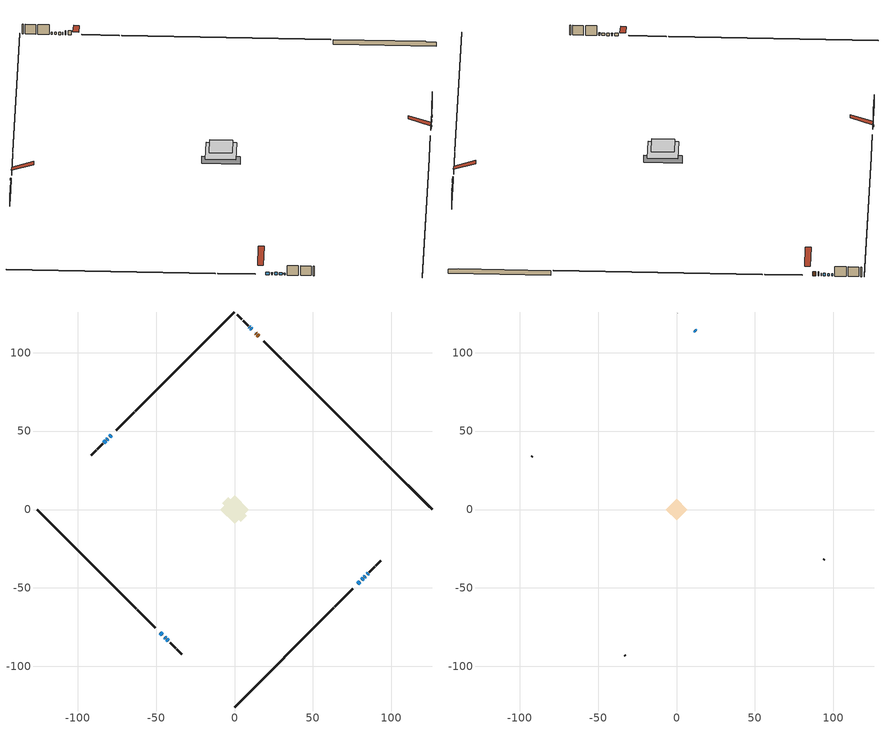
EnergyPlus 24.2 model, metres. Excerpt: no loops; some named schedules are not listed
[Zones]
conditioned space
 floor adiabatic (AdiabaticFloorConstruction): -9.2,0 0,9.2 9.2,0 0,-9.2 z3.05
 floor foundation (Slab1 construction): -7.78,3.86 -3.86,7.78 7.78,-3.86 3.86,-7.78 z-1.68
 wall outside (RimJoist1 construction): 0,-125.9 63.35,-62.55 / -125.9,0 -62.55,-63.35 / 0,125.9 -63.35,62.55 / 94.12,31.78 30.77,95.13 z0.61:0.91
 wall outside (RimJoist2 construction): 64.01,-61.9 75.49,-50.42 / -61.9,-64.01 -50.42,-75.49 / -64.01,61.9 -75.49,50.42 / 30.12,95.78 18.64,107.26 z0.61:0.91
 wall outside (AdiabaticWallConstruction 1): 15.55,110.35 14.58,111.32 / 13.92,111.98 13.68,112.22 z0.61:2.64
 wall outside (AdiabaticWallConstruction): -47.33,-78.57 -46.18,-79.72 / 80.38,-45.53 80.47,-45.43 / -78.57,47.33 -79.43,46.47 / 13.03,112.87 12.94,112.96 / -44.61,-81.29 -43.9,-82.01 / 82.65,-43.26 83.29,-42.61 / -80.09,45.81 -80.26,45.64 / 83.95,-41.95 84.1,-41.81 / 11.06,114.85 10.48,115.42 / -43.24,-82.66 -42.38,-83.53 / -80.91,44.99 -81.49,44.41 / -82.15,43.76 -83.3,42.61 / 9.82,116.08 9.5,116.4 z0.61:1.83; 78.57,-47.33 79.72,-46.18 z0.61:1.42; 81.13,-44.77 81.99,-43.91 z0.61:2.24; -45.52,-80.38 -45.27,-80.63 / -41.72,-84.18 -41.47,-84.44 z0.61:1.47; 84.75,-41.15 85.33,-40.57 z0.61:1.22
 wall outside (Wall1 construction): 85.98,-39.92 89.4,-36.5 / -40.81,-85.09 -37.4,-88.5 / -83.95,41.95 -87.37,38.54 / 8.84,117.06 5.43,120.47 z0.61:5.49
 wall outside (Wall2 construction): 90.05,-35.85 93.21,-32.69 / -36.74,-89.16 -33.58,-92.32 / -88.02,37.88 -91.18,34.72 / 4.77,121.13 1.61,124.29 z0.61:5.49
 wall foundation (FoundationWall1 construction): 94.78,31.12,-1.68 94.78,31.12,0.61 122.79,3.11,0.61 122.79,3.11,0.33 125.9,0,0.33 125.9,0,-1.68
 window (WindowConstruction 14): -47.33,-78.57 -46.18,-79.72 z0.61:1.83
 window (WindowConstruction 6): 78.57,-47.33 79.72,-46.18 z0.61:1.42
 window (WindowConstruction 7): 80.38,-45.53 80.47,-45.43 z0.61:1.83
 window (WindowConstruction 8): 81.13,-44.77 81.99,-43.91 z0.61:2.23
 window (WindowConstruction 9): -78.57,47.33 -79.43,46.47 z0.61:1.83
 window (WindowConstruction 10): 13.03,112.88 12.94,112.96 z0.61:1.83
 window (WindowConstruction 11): -45.52,-80.38 -45.27,-80.63 z0.61:1.47
 window (WindowConstruction 12): -44.61,-81.29 -43.9,-82.01 z0.61:1.83
 window (WindowConstruction 13): 82.65,-43.26 83.29,-42.61 z0.61:1.83
 window (WindowConstruction 16): -80.09,45.81 -80.26,45.64 z0.61:1.83
 window (WindowConstruction 17): 83.95,-41.95 84.09,-41.81 z0.61:1.83
 window (WindowConstruction 15): 11.06,114.85 10.48,115.42 z0.61:1.83
 window (WindowConstruction): -43.24,-82.66 -42.38,-83.53 z0.61:1.83
 window (WindowConstruction 1): 84.75,-41.15 85.33,-40.58 z0.61:1.22
 window (WindowConstruction 2): -80.91,44.99 -81.49,44.41 z0.61:1.83
 window (WindowConstruction 3): -82.15,43.76 -83.29,42.61 z0.61:1.83
 window (WindowConstruction 4): 9.82,116.08 9.5,116.4 z0.61:1.83
 window (WindowConstruction 5): -41.72,-84.18 -41.47,-84.43 z0.61:1.47
 door (Door): 15.55,110.35 14.58,111.32 z0.61:2.64
 door (Door 1): 13.92,111.98 13.68,112.22 z0.61:2.64
 ceiling adiabatic (AdiabaticFloorConstruction): 0,-9.2 9.2,0 0,9.2 -9.2,0 z3.05
attic - vented
 floor to conditioned space (Floor1 construction Reversed): -6.91,0 0,6.91 6.91,0 0,-6.91 z5.49
 wall outside (AdiabaticWallConstruction): 12.29,113.62 11.71,114.19 z0.61:1.83
 wall outside (Wall3 construction): 93.87,-32.03 94.17,-31.73 / -32.92,-92.98 -32.63,-93.28 / -91.84,34.06 -92.14,33.77 / 0.96,124.95 0.66,125.25 z0.61:5.49
 window (WindowConstruction 18): 12.29,113.62 11.71,114.19 z0.61:1.83
 roof outside (Roof1 construction): 77.91,-47.99,5.49 71.19,-41.26,8.66 69.42,-43.03,8.66 76.14,-49.76,5.49; -47.99,-77.91,5.49 -41.26,-71.19,8.66 -43.03,-69.42,8.66 -49.76,-76.14,5.49; -77.91,47.99,5.49 -71.19,41.26,8.66 -69.42,43.03,8.66 -76.14,49.76,5.49; 16.21,109.69,5.49 9.48,102.97,8.66 11.26,101.2,8.66 17.98,107.92,5.49
shading: 80.05,-45.86 78.25,-47.66 78.46,-47.87 80.26,-46.07 z1.88; 82.32,-43.59 80.8,-45.1 81.01,-45.31 82.53,-43.8 z2.69; -79.54,46.36 -78.47,47.44 -78.79,47.76 -79.86,46.69 z1.98; -45.17,-80.74 -45.63,-80.27 -45.95,-80.6 -45.49,-81.06 z1.62; 85.76,-40.14 84.32,-41.58 84.53,-41.79 85.97,-40.36 z1.83; -41.36,-84.54 -41.83,-84.08 -42.15,-84.4 -41.69,-84.87 z1.62
[Building]
Building 1: Terrain=Suburbs
[Site:Location]
Windsor AP_ON: Latitude {deg}=42.28; Longitude {deg}=-82.96; Time Zone {hr}=-5; Elevation {m}=190; Keep Site Location Information=Yes
[Site:GroundTemperature:Shallow]
6.34957, 4.46684, 4.31606, 5.20952, 8.79623, 12.3662, 15.4612, 17.4219, 17.5884, 15.9938, 12.9777, 9.51722
[Site:WaterMainsTemperature]
Calculation Method=Schedule; Temperature Schedule=mains temperature schedule
[Material] Roughness=Rough; Thermal Absorptance=0.9
Name | Thickness {m} | Conductivity {W/m-K} | Density {kg/m3} | Specific Heat {J/kg-K} | Solar Absorptance | Visible Absorptance
asphalt or fiberglass shingles | 0.00635 | 0.162714 | 1121.4 | 1465.45 | 0.4 | 0.4
ceiling loosefill ins | 0.254 | 0.0480833 | 16.02 | 1046.75 | 0.7 | 0.7
ceiling stud and cavity | 0.1397 | 0.793346 | 65.682 | 1177.47 | 0.7 | 0.7
concrete 4.0 in. | 0.1016 | 1.803125 | 2242.8 | 837.4 | 0.7 | 0.7
concrete 8.0 in. | 0.2032 | 1.803125 | 2242.8 | 837.4 | 0.7 | 0.7
door material | 0.04445 | 0.053851 | 512.64 | 1214.23 | 0.7 | 0.7
door material 1 | 0.04445 | 0.20624 | 512.64 | 1214.23 | 0.7 | 0.7
exterior vertical ins | 0.00216305 | 0.029427 | 32.04 | 1214.23 | 0.7 | 0.7
floor covering | 0.0127 | 0.0433444 | 54.468 | 1339.84 | 0.6 | 0.6
floor rigid ins; wall rigid ins | 0.512978 | 0.029427 | 32.04 | 1214.23 | 0.7 | 0.7
floor stud and cavity | 0.1397 | 1.75129 | 37.0049 | 1207.88 | 0.7 | 0.7
furniture material conditioned space 1 | 0.1524 | 0.115458 | 640.8 | 1214.23 | 0.6 | 0.6
gypsum board | 0.00254 | 0.160291 | 801 | 837.4 | 0.6 | 0.6
gypsum board 1 | 0.0127 | 0.160291 | 801 | 837.4 | 0.6 | 0.6
osb sheathing 0.75 in. | 0.01905 | 0.115458 | 512.64 | 1214.23 | 0.7 | 0.7
rim joist stud and cavity | 0.0508 | 0.205404 | 50.32683 | 1063.81 | 0.6 | 0.6
rim joist stud and cavity 1 | 0.0508 | 0.194335 | 50.32683 | 1063.81 | 0.6 | 0.6
wall stud and cavity | 0.0889 | 0.215559 | 50.32683 | 1063.81 | 0.7 | 0.7
wall stud and cavity 1 | 0.0889 | 0.214643 | 50.32683 | 1063.81 | 0.7 | 0.7
wall stud and cavity 2 | 0.0889 | 6.1454 | 50.32683 | 1063.81 | 0.6 | 0.6
wall stud and cavity 3 | 0.0889 | 0.380278 | 52.3479 | 1209.89 | 0.7 | 0.7
wall stud and cavity 4 | 0.0889 | 0.391764 | 83.0341 | 1211.67 | 0.7 | 0.7
wood siding | 0.00254 | 0.102417 | 544.68 | 1172.36 | 0.91 | 0.91
wood siding 1; wood siding 2; wood siding 3 | 0.0254 | 0.102417 | 544.68 | 1172.36 | 0.7 | 0.7
[WindowMaterial:SimpleGlazingSystem]
Name | U-Factor {W/m2-K} | Solar Heat Gain Coefficient
WindowMaterial | 3.09565 | 0.56
WindowMaterial 1 | 3.12801 | 0.45
WindowMaterial 10 | 3.09848 | 0.55
WindowMaterial 11 | 3.120061 | 0.45
WindowMaterial 12 | 3.074637 | 0.64
WindowMaterial 13 | 3.1229 | 0.32
WindowMaterial 14 | 3.085993 | 0.63
WindowMaterial 2 | 3.10246 | 0.52
WindowMaterial 3 | 3.07975 | 0.59
WindowMaterial 4 | 3.12176 | 0.46
WindowMaterial 5 | 3.12517 | 0.37
WindowMaterial 6 | 3.0911 | 0.56
WindowMaterial 7 | 3.10757 | 0.34
WindowMaterial 8 | 3.11041 | 0.5
WindowMaterial 9 | 3.10246 | 0.32
[Construction]
AdiabaticFloorConstruction: floor stud and cavity, floor rigid ins, osb sheathing 0.75 in., floor covering
AdiabaticWallConstruction: wood siding 2, wall rigid ins, wall stud and cavity 3, gypsum board 1
AdiabaticWallConstruction 1: wood siding 3, wall rigid ins, wall stud and cavity 3, gypsum board 1
Door: door material
Door 1: door material 1
Floor1 construction Reversed: gypsum board 1, ceiling stud and cavity, ceiling loosefill ins
FoundationWall1 construction: concrete 8.0 in.
furniture construction conditioned space 1: furniture material conditioned space 1
PartitionWallConstruction: gypsum board 1, wall stud and cavity 4, gypsum board 1
RimJoist1 construction: wood siding 1, rim joist stud and cavity
RimJoist2 construction: wood siding 1, rim joist stud and cavity 1
Roof1 construction: asphalt or fiberglass shingles
Slab1 construction: concrete 4.0 in.
Wall1 construction: wood siding, wall stud and cavity, gypsum board
Wall2 construction: wood siding, wall stud and cavity 1, gypsum board
Wall3 construction: wood siding, wall stud and cavity 2
WindowConstruction: WindowMaterial
WindowConstruction 1: WindowMaterial 1
WindowConstruction 10: WindowMaterial 9
WindowConstruction 11; WindowConstruction 16; WindowConstruction 5: WindowMaterial 5
WindowConstruction 12: WindowMaterial 10
WindowConstruction 13: WindowMaterial 11
WindowConstruction 14; WindowConstruction 15: WindowMaterial 12
WindowConstruction 17: WindowMaterial 13
WindowConstruction 18: WindowMaterial 14
WindowConstruction 2: WindowMaterial 2
WindowConstruction 3; WindowConstruction 8: WindowMaterial 3
WindowConstruction 4: WindowMaterial 4
WindowConstruction 6: WindowMaterial 6
WindowConstruction 7: WindowMaterial 7
WindowConstruction 9: WindowMaterial 8
[Zone] Multiplier=1; Part of Total Floor Area=Yes
Name | Volume {m3}
attic - vented | 49.087
conditioned space | 663.2
[Space]
Name | Zone | Volume {m3}
attic - vented 1 | attic - vented | 49.087
conditioned space 1 | conditioned space | 663.2
[ZoneInfiltration:EffectiveLeakageArea]
infil attic - vented 1: Zone or Space=attic - vented 1; Schedule=Always On Discrete; Effective Air Leakage Area {cm2}=4238.67; Stack Coefficient=0.000559689; Wind Coefficient=1.59843e-05
[ZoneMixing]
whole house fan mix: Zone or Space=attic - vented; Schedule=Always On Continuous; Design Flow Rate Calculation Method=Flow/Zone; Design Flow Rate {m3/s}=0; Source Zone or Space=conditioned space
[SurfaceProperty:ExposedFoundationPerimeter]
Slab1: Exposed Perimeter Calculation Method=TotalExposedPerimeter; Total Exposed Perimeter {m}=44.013
[InternalMass] Zone or ZoneList=conditioned space; Space or SpaceList=conditioned space 1
Name | Construction | Surface Area {m2}
furniture mass conditioned space 1 | furniture construction conditioned space 1 | 104.284
partition wall mass | PartitionWallConstruction | 260.71
[Lights]
interior lighting: Zone or ZoneList or Space or SpaceList=conditioned space 1; Schedule=interior lighting schedule; Design Level Calculation Method=LightingLevel; Lighting Level {W}=343.2; Return Air Fraction=0; Fraction Radiant=0.6; Fraction Visible=0.2; Fraction Replaceable=1
[People]
occupants: Zone or ZoneList or Space or SpaceList=conditioned space 1; Number of People Schedule=occupants schedule; Number of People Calculation Method=People; Number of People=3; Fraction Radiant=0.314171; Sensible Heat Fraction=0.56303; Activity Level Schedule=occupants activity schedule; Carbon Dioxide Generation Rate {m3/s-W}=0; Enable ASHRAE 55 Comfort Warnings=No; Mean Radiant Temperature Calculation Type=EnclosureAveraged
[ElectricEquipment] Zone or ZoneList or Space or SpaceList=conditioned space 1; Design Level Calculation Method=EquipmentLevel
Name | Schedule | Design Level {W} | Fraction Latent | Fraction Radiant | Fraction Lost
clothes dryer | clothes dryer schedule | 140.772 | 0.015 | 0.081 | 0.85
clothes washer | clothes washer schedule | 32.1985 | 0.03 | 0.162 | 0.7
cooking range | cooking range schedule | 215.147 | 0.08 | 0.432 | 0.2
dishwasher | dishwasher schedule | 66.8632 | 0.3 | 0.18 | 0.4
fridge | fridge schedule | 72.9452 | 0 | 0.6 | 0
mech vent bath fan 0 | mech vent bath fan 0 schedule | 25.1 | 0 | 0 | 1
mech vent bath fan 1 | mech vent bath fan 1 schedule | 25.1 | 0 | 0 | 1
mech vent house fan | mech vent house fan schedule | 0 | 0 | 0 | 1
mech vent house fan cfis | mech vent house fan cfis schedule | 0 | 0 | 0 | 0
mech vent range fan 0 | mech vent range fan 0 schedule | 57 | 0 | 0 | 1
misc plug loads | misc plug loads schedule | 494.7 | 0.045 | 0.513 | 0.1
whole house fan | Always On Discrete | 0 | 0 | 0 | 1
[OtherEquipment] Zone or ZoneList or Space or SpaceList=conditioned space 1; Design Level Calculation Method=EquipmentLevel
Name | Fuel Type | Schedule | Design Level {W} | Fraction Latent | Fraction Radiant | Fraction Lost
clothes dryer 1 | Electricity | clothes dryer schedule | 0 | 0.015 | 0.081 | 0.85
cooking range 1 | Electricity | cooking range schedule | 0 | 0.08 | 0.432 | 0.2
general water use latent | None | general water use schedule | 62.594 | 1 | 0 | 0
general water use sensible | None | general water use schedule | -61.6891 | 0 | 0.6 | 0
mech vent house fan latent load | None | Always On Discrete | 0 | 1 | 0 | 0
mech vent house fan sensible load | None | Always On Discrete | 0 | 0 | 0 | 0
water heater energy adjustment1 | NaturalGas | Always On Discrete | 0.01 | 0 | 0 | 1
[ZoneInfiltration:DesignFlowRate] Zone or ZoneList or Space or SpaceList=conditioned space 1; Schedule=Always On Discrete; Design Flow Rate Calculation Method=Flow/Zone; Design Flow Rate {m3/s}=0
infil flow; natural vent flow; whole house fan flow
[Foundation:Kiva]
Foundation Kiva 1: Initial Indoor Air Temperature {C}=18; Wall Height Above Grade {m}=0.609996; Wall Depth Below Slab {m}=0.2032; Custom Block Material Name 1=exterior vertical ins; Custom Block Depth 1 {m}=2.28999; Custom Block X Position 1 {m}=0.2032; Custom Block Z Position 1 {m}=0
[Foundation:Kiva:Settings]
Soil Conductivity {W/m-K}=0.849921; Soil Density {kg/m3}=1842.3; Soil Specific Heat {J/kg-K}=418.7; Ground Solar Absorptivity=0.9; Ground Thermal Absorptivity=0.9; Ground Surface Roughness {m}=0.03; Far-Field Width {m}=40; Deep-Ground Boundary Condition=ZeroFlux; Deep-Ground Depth {m}=40; Minimum Cell Dimension {m}=0.2; Maximum Cell Growth Coefficient=3; Simulation Timestep=Timestep
[Exterior:Lights]
exterior lighting: Schedule=exterior lighting schedule; Design Level {W}=75.6
[Schedule:Constant]
Name | Hourly Value
Always On Continuous; mech vent house fan schedule; mech vent house fan cfis schedule; Always On Discrete | 1
occupants activity schedule | 117.228
fridge schedule | 0
[Schedule:Week:Daily]
interior lighting schedule Week Rule - Jan1-Jan27: interior lighting schedule day, interior lighting schedule day, interior lighting schedule day, interior lighting schedule day, interior lighting schedule day, interior lighting schedule day, interior lighting schedule day, interior lighting schedule default day, interior lighting schedule default day, interior lighting schedule default day, interior lighting schedule default day, interior lighting schedule default day
interior lighting schedule Week Rule - Jan28-Feb3: interior lighting schedule day, interior lighting schedule day, interior lighting schedule day, interior lighting schedule day, interior lighting schedule day 1, interior lighting schedule day 1, interior lighting schedule day 1, interior lighting schedule default day, interior lighting schedule default day, interior lighting schedule default day, interior lighting schedule default day, interior lighting schedule default day
interior lighting schedule Week Rule - Feb4-Feb24: interior lighting schedule day 1, interior lighting schedule day 1, interior lighting schedule day 1, interior lighting schedule day 1, interior lighting schedule day 1, interior lighting schedule day 1, interior lighting schedule day 1, interior lighting schedule default day, interior lighting schedule default day, interior lighting schedule default day, interior lighting schedule default day, interior lighting schedule default day
interior lighting schedule Week Rule - Feb25-Mar3: interior lighting schedule day 1, interior lighting schedule day 1, interior lighting schedule day 1, interior lighting schedule day 1, interior lighting schedule day 2, interior lighting schedule day 2, interior lighting schedule day 2, interior lighting schedule default day, interior lighting schedule default day, interior lighting schedule default day, interior lighting schedule default day, interior lighting schedule default day
interior lighting schedule Week Rule - Mar4-Mar31: interior lighting schedule day 2, interior lighting schedule day 2, interior lighting schedule day 2, interior lighting schedule day 2, interior lighting schedule day 2, interior lighting schedule day 2, interior lighting schedule day 2, interior lighting schedule default day, interior lighting schedule default day, interior lighting schedule default day, interior lighting schedule default day, interior lighting schedule default day
interior lighting schedule Week Rule - Apr1-Apr28: interior lighting schedule day 3, interior lighting schedule day 3, interior lighting schedule day 3, interior lighting schedule day 3, interior lighting schedule day 3, interior lighting schedule day 3, interior lighting schedule day 3, interior lighting schedule default day, interior lighting schedule default day, interior lighting schedule default day, interior lighting schedule default day, interior lighting schedule default day
interior lighting schedule Week Rule - Apr29-May5: interior lighting schedule day 3, interior lighting schedule day 3, interior lighting schedule day 4, interior lighting schedule day 4, interior lighting schedule day 4, interior lighting schedule day 4, interior lighting schedule day 4, interior lighting schedule default day, interior lighting schedule default day, interior lighting schedule default day, interior lighting schedule default day, interior lighting schedule default day
interior lighting schedule Week Rule - May6-May26: interior lighting schedule day 4, interior lighting schedule day 4, interior lighting schedule day 4, interior lighting schedule day 4, interior lighting schedule day 4, interior lighting schedule day 4, interior lighting schedule day 4, interior lighting schedule default day, interior lighting schedule default day, interior lighting schedule default day, interior lighting schedule default day, interior lighting schedule default day
interior lighting schedule Week Rule - May27-Jun2: interior lighting schedule day 4, interior lighting schedule day 4, interior lighting schedule day 4, interior lighting schedule day 4, interior lighting schedule day 4, interior lighting schedule day 5, interior lighting schedule day 5, interior lighting schedule default day, interior lighting schedule default day, interior lighting schedule default day, interior lighting schedule default day, interior lighting schedule default day
interior lighting schedule Week Rule - Jun3-Jun30: interior lighting schedule day 5, interior lighting schedule day 5, interior lighting schedule day 5, interior lighting schedule day 5, interior lighting schedule day 5, interior lighting schedule day 5, interior lighting schedule day 5, interior lighting schedule default day, interior lighting schedule default day, interior lighting schedule default day, interior lighting schedule default day, interior lighting schedule default day
interior lighting schedule Week Rule - Jul1-Jul28: interior lighting schedule day 6, interior lighting schedule day 6, interior lighting schedule day 6, interior lighting schedule day 6, interior lighting schedule day 6, interior lighting schedule day 6, interior lighting schedule day 6, interior lighting schedule default day, interior lighting schedule default day, interior lighting schedule default day, interior lighting schedule default day, interior lighting schedule default day
interior lighting schedule Week Rule - Jul29-Aug4: interior lighting schedule day 6, interior lighting schedule day 6, interior lighting schedule day 6, interior lighting schedule day 7, interior lighting schedule day 7, interior lighting schedule day 7, interior lighting schedule day 7, interior lighting schedule default day, interior lighting schedule default day, interior lighting schedule default day, interior lighting schedule default day, interior lighting schedule default day
interior lighting schedule Week Rule - Aug5-Aug25: interior lighting schedule day 7, interior lighting schedule day 7, interior lighting schedule day 7, interior lighting schedule day 7, interior lighting schedule day 7, interior lighting schedule day 7, interior lighting schedule day 7, interior lighting schedule default day, interior lighting schedule default day, interior lighting schedule default day, interior lighting schedule default day, interior lighting schedule default day
interior lighting schedule Week Rule - Aug26-Sep1: interior lighting schedule day 7, interior lighting schedule day 7, interior lighting schedule day 7, interior lighting schedule day 7, interior lighting schedule day 7, interior lighting schedule day 7, interior lighting schedule day 8, interior lighting schedule default day, interior lighting schedule default day, interior lighting schedule default day, interior lighting schedule default day, interior lighting schedule default day
interior lighting schedule Week Rule - Sep2-Sep29: interior lighting schedule day 8, interior lighting schedule day 8, interior lighting schedule day 8, interior lighting schedule day 8, interior lighting schedule day 8, interior lighting schedule day 8, interior lighting schedule day 8, interior lighting schedule default day, interior lighting schedule default day, interior lighting schedule default day, interior lighting schedule default day, interior lighting schedule default day
interior lighting schedule Week Rule - Sep30-Oct6: interior lighting schedule day 8, interior lighting schedule day 9, interior lighting schedule day 9, interior lighting schedule day 9, interior lighting schedule day 9, interior lighting schedule day 9, interior lighting schedule day 9, interior lighting schedule default day, interior lighting schedule default day, interior lighting schedule default day, interior lighting schedule default day, interior lighting schedule default day
interior lighting schedule Week Rule - Oct7-Oct27: interior lighting schedule day 9, interior lighting schedule day 9, interior lighting schedule day 9, interior lighting schedule day 9, interior lighting schedule day 9, interior lighting schedule day 9, interior lighting schedule day 9, interior lighting schedule default day, interior lighting schedule default day, interior lighting schedule default day, interior lighting schedule default day, interior lighting schedule default day
interior lighting schedule Week Rule - Oct28-Nov3: interior lighting schedule day 9, interior lighting schedule day 9, interior lighting schedule day 9, interior lighting schedule day 9, interior lighting schedule day 10, interior lighting schedule day 10, interior lighting schedule day 10, interior lighting schedule default day, interior lighting schedule default day, interior lighting schedule default day, interior lighting schedule default day, interior lighting schedule default day
interior lighting schedule Week Rule - Nov4-Nov24: interior lighting schedule day 10, interior lighting schedule day 10, interior lighting schedule day 10, interior lighting schedule day 10, interior lighting schedule day 10, interior lighting schedule day 10, interior lighting schedule day 10, interior lighting schedule default day, interior lighting schedule default day, interior lighting schedule default day, interior lighting schedule default day, interior lighting schedule default day
interior lighting schedule Week Rule - Nov25-Dec1: interior lighting schedule day 10, interior lighting schedule day 10, interior lighting schedule day 10, interior lighting schedule day 10, interior lighting schedule day 10, interior lighting schedule day 10, interior lighting schedule day 11, interior lighting schedule default day, interior lighting schedule default day, interior lighting schedule default day, interior lighting schedule default day, interior lighting schedule default day
interior lighting schedule Week Rule - Dec2-Dec31: interior lighting schedule day 11, interior lighting schedule day 11, interior lighting schedule day 11, interior lighting schedule day 11, interior lighting schedule day 11, interior lighting schedule day 11, interior lighting schedule day 11, interior lighting schedule default day, interior lighting schedule default day, interior lighting schedule default day, interior lighting schedule default day, interior lighting schedule default day
occupants schedule Week Rule - Jan1-Dec31: occupants schedule day, occupants schedule day, occupants schedule day, occupants schedule day, occupants schedule day, occupants schedule day, occupants schedule day, occupants schedule default day, occupants schedule default day, occupants schedule default day, occupants schedule default day, occupants schedule default day
clothes dryer schedule Week Rule - Jan1-Dec31: clothes dryer schedule day, clothes dryer schedule day, clothes dryer schedule day, clothes dryer schedule day, clothes dryer schedule day, clothes dryer schedule day, clothes dryer schedule day, clothes dryer schedule default day, clothes dryer schedule default day, clothes dryer schedule default day, clothes dryer schedule default day, clothes dryer schedule default day
clothes washer schedule Week Rule - Jan1-Dec31: clothes washer schedule day, clothes washer schedule day, clothes washer schedule day, clothes washer schedule day, clothes washer schedule day, clothes washer schedule day, clothes washer schedule day, clothes washer schedule default day, clothes washer schedule default day, clothes washer schedule default day, clothes washer schedule default day, clothes washer schedule default day
cooking range schedule Week Rule - Jan1-Dec31: cooking range schedule day, cooking range schedule day, cooking range schedule day, cooking range schedule day, cooking range schedule day, cooking range schedule day, cooking range schedule day, cooking range schedule default day, cooking range schedule default day, cooking range schedule default day, cooking range schedule default day, cooking range schedule default day
dishwasher schedule Week Rule - Jan1-Dec31: dishwasher schedule day, dishwasher schedule day, dishwasher schedule day, dishwasher schedule day, dishwasher schedule day, dishwasher schedule day, dishwasher schedule day, dishwasher schedule default day, dishwasher schedule default day, dishwasher schedule default day, dishwasher schedule default day, dishwasher schedule default day
mech vent bath fan 0 schedule Week Rule - Jan1-Dec31: mech vent bath fan 0 schedule day, mech vent bath fan 0 schedule day, mech vent bath fan 0 schedule day, mech vent bath fan 0 schedule day, mech vent bath fan 0 schedule day, mech vent bath fan 0 schedule day, mech vent bath fan 0 schedule day, mech vent bath fan 0 schedule default day, mech vent bath fan 0 schedule default day, mech vent bath fan 0 schedule default day, mech vent bath fan 0 schedule default day, mech vent bath fan 0 schedule default day
mech vent bath fan 1 schedule Week Rule - Jan1-Dec31: mech vent bath fan 1 schedule day, mech vent bath fan 1 schedule day, mech vent bath fan 1 schedule day, mech vent bath fan 1 schedule day, mech vent bath fan 1 schedule day, mech vent bath fan 1 schedule day, mech vent bath fan 1 schedule day, mech vent bath fan 1 schedule default day, mech vent bath fan 1 schedule default day, mech vent bath fan 1 schedule default day, mech vent bath fan 1 schedule default day, mech vent bath fan 1 schedule default day
mech vent range fan 0 schedule Week Rule - Jan1-Dec31: mech vent range fan 0 schedule day, mech vent range fan 0 schedule day, mech vent range fan 0 schedule day, mech vent range fan 0 schedule day, mech vent range fan 0 schedule day, mech vent range fan 0 schedule day, mech vent range fan 0 schedule day, mech vent range fan 0 schedule default day, mech vent range fan 0 schedule default day, mech vent range fan 0 schedule default day, mech vent range fan 0 schedule default day, mech vent range fan 0 schedule default day
misc plug loads schedule Week Rule - Jan1-Dec31: misc plug loads schedule day, misc plug loads schedule day, misc plug loads schedule day, misc plug loads schedule day, misc plug loads schedule day, misc plug loads schedule day, misc plug loads schedule day, misc plug loads schedule default day, misc plug loads schedule default day, misc plug loads schedule default day, misc plug loads schedule default day, misc plug loads schedule default day
general water use schedule Week Rule - Jan1-Dec31: general water use schedule day, general water use schedule day, general water use schedule day, general water use schedule day, general water use schedule day, general water use schedule day, general water use schedule day, general water use schedule default day, general water use schedule default day, general water use schedule default day, general water use schedule default day, general water use schedule default day
exterior lighting schedule Week Rule - Jan1-Jan27: exterior lighting schedule day, exterior lighting schedule day, exterior lighting schedule day, exterior lighting schedule day, exterior lighting schedule day, exterior lighting schedule day, exterior lighting schedule day, exterior lighting schedule default day, exterior lighting schedule default day, exterior lighting schedule default day, exterior lighting schedule default day, exterior lighting schedule default day
exterior lighting schedule Week Rule - Jan28-Feb3: exterior lighting schedule day, exterior lighting schedule day, exterior lighting schedule day, exterior lighting schedule day, exterior lighting schedule day 1, exterior lighting schedule day 1, exterior lighting schedule day 1, exterior lighting schedule default day, exterior lighting schedule default day, exterior lighting schedule default day, exterior lighting schedule default day, exterior lighting schedule default day
exterior lighting schedule Week Rule - Feb4-Feb24: exterior lighting schedule day 1, exterior lighting schedule day 1, exterior lighting schedule day 1, exterior lighting schedule day 1, exterior lighting schedule day 1, exterior lighting schedule day 1, exterior lighting schedule day 1, exterior lighting schedule default day, exterior lighting schedule default day, exterior lighting schedule default day, exterior lighting schedule default day, exterior lighting schedule default day
exterior lighting schedule Week Rule - Feb25-Mar3: exterior lighting schedule day 1, exterior lighting schedule day 1, exterior lighting schedule day 1, exterior lighting schedule day 1, exterior lighting schedule day 2, exterior lighting schedule day 2, exterior lighting schedule day 2, exterior lighting schedule default day, exterior lighting schedule default day, exterior lighting schedule default day, exterior lighting schedule default day, exterior lighting schedule default day
exterior lighting schedule Week Rule - Mar4-Mar31: exterior lighting schedule day 2, exterior lighting schedule day 2, exterior lighting schedule day 2, exterior lighting schedule day 2, exterior lighting schedule day 2, exterior lighting schedule day 2, exterior lighting schedule day 2, exterior lighting schedule default day, exterior lighting schedule default day, exterior lighting schedule default day, exterior lighting schedule default day, exterior lighting schedule default day
exterior lighting schedule Week Rule - Apr1-Apr28: exterior lighting schedule day 3, exterior lighting schedule day 3, exterior lighting schedule day 3, exterior lighting schedule day 3, exterior lighting schedule day 3, exterior lighting schedule day 3, exterior lighting schedule day 3, exterior lighting schedule default day, exterior lighting schedule default day, exterior lighting schedule default day, exterior lighting schedule default day, exterior lighting schedule default day
exterior lighting schedule Week Rule - Apr29-May5: exterior lighting schedule day 3, exterior lighting schedule day 3, exterior lighting schedule day 4, exterior lighting schedule day 4, exterior lighting schedule day 4, exterior lighting schedule day 4, exterior lighting schedule day 4, exterior lighting schedule default day, exterior lighting schedule default day, exterior lighting schedule default day, exterior lighting schedule default day, exterior lighting schedule default day
exterior lighting schedule Week Rule - May6-May26: exterior lighting schedule day 4, exterior lighting schedule day 4, exterior lighting schedule day 4, exterior lighting schedule day 4, exterior lighting schedule day 4, exterior lighting schedule day 4, exterior lighting schedule day 4, exterior lighting schedule default day, exterior lighting schedule default day, exterior lighting schedule default day, exterior lighting schedule default day, exterior lighting schedule default day
exterior lighting schedule Week Rule - May27-Jun2: exterior lighting schedule day 4, exterior lighting schedule day 4, exterior lighting schedule day 4, exterior lighting schedule day 4, exterior lighting schedule day 4, exterior lighting schedule day 5, exterior lighting schedule day 5, exterior lighting schedule default day, exterior lighting schedule default day, exterior lighting schedule default day, exterior lighting schedule default day, exterior lighting schedule default day
exterior lighting schedule Week Rule - Jun3-Jun30: exterior lighting schedule day 5, exterior lighting schedule day 5, exterior lighting schedule day 5, exterior lighting schedule day 5, exterior lighting schedule day 5, exterior lighting schedule day 5, exterior lighting schedule day 5, exterior lighting schedule default day, exterior lighting schedule default day, exterior lighting schedule default day, exterior lighting schedule default day, exterior lighting schedule default day
exterior lighting schedule Week Rule - Jul1-Jul28: exterior lighting schedule day 6, exterior lighting schedule day 6, exterior lighting schedule day 6, exterior lighting schedule day 6, exterior lighting schedule day 6, exterior lighting schedule day 6, exterior lighting schedule day 6, exterior lighting schedule default day, exterior lighting schedule default day, exterior lighting schedule default day, exterior lighting schedule default day, exterior lighting schedule default day
exterior lighting schedule Week Rule - Jul29-Aug4: exterior lighting schedule day 6, exterior lighting schedule day 6, exterior lighting schedule day 6, exterior lighting schedule day 7, exterior lighting schedule day 7, exterior lighting schedule day 7, exterior lighting schedule day 7, exterior lighting schedule default day, exterior lighting schedule default day, exterior lighting schedule default day, exterior lighting schedule default day, exterior lighting schedule default day
[Schedule:Year]
interior lighting schedule: interior lighting schedule Week Rule - Jan1-Jan27, 1, 1, 1, 27, interior lighting schedule Week Rule - Jan28-Feb3, 1, 28, 2, 3, interior lighting schedule Week Rule - Feb4-Feb24, 2, 4, 2, 24, interior lighting schedule Week Rule - Feb25-Mar3, 2, 25, 3, 3, interior lighting schedule Week Rule - Mar4-Mar31, 3, 4, 3, 31, interior lighting schedule Week Rule - Apr1-Apr28, 4, 1, 4, 28, interior lighting schedule Week Rule - Apr29-May5, 4, 29, 5, 5, interior lighting schedule Week Rule - May6-May26, 5, 6, 5, 26, interior lighting schedule Week Rule - May27-Jun2, 5, 27, 6, 2, interior lighting schedule Week Rule - Jun3-Jun30, 6, 3, 6, 30, interior lighting schedule Week Rule - Jul1-Jul28, 7, 1, 7, 28, interior lighting schedule Week Rule - Jul29-Aug4, 7, 29, 8, 4, interior lighting schedule Week Rule - Aug5-Aug25, 8, 5, 8, 25, interior lighting schedule Week Rule - Aug26-Sep1, 8, 26, 9, 1, interior lighting schedule Week Rule - Sep2-Sep29, 9, 2, 9, 29, interior lighting schedule Week Rule - Sep30-Oct6, 9, 30, 10, 6, interior lighting schedule Week Rule - Oct7-Oct27, 10, 7, 10, 27, interior lighting schedule Week Rule - Oct28-Nov3, 10, 28, 11, 3, interior lighting schedule Week Rule - Nov4-Nov24, 11, 4, 11, 24, interior lighting schedule Week Rule - Nov25-Dec1, 11, 25, 12, 1, interior lighting schedule Week Rule - Dec2-Dec31, 12, 2, 12, 31
occupants schedule: occupants schedule Week Rule - Jan1-Dec31, 1, 1, 12, 31
clothes dryer schedule: clothes dryer schedule Week Rule - Jan1-Dec31, 1, 1, 12, 31
clothes washer schedule: clothes washer schedule Week Rule - Jan1-Dec31, 1, 1, 12, 31
cooking range schedule: cooking range schedule Week Rule - Jan1-Dec31, 1, 1, 12, 31
dishwasher schedule: dishwasher schedule Week Rule - Jan1-Dec31, 1, 1, 12, 31
mech vent bath fan 0 schedule: mech vent bath fan 0 schedule Week Rule - Jan1-Dec31, 1, 1, 12, 31
mech vent bath fan 1 schedule: mech vent bath fan 1 schedule Week Rule - Jan1-Dec31, 1, 1, 12, 31
mech vent range fan 0 schedule: mech vent range fan 0 schedule Week Rule - Jan1-Dec31, 1, 1, 12, 31
misc plug loads schedule: misc plug loads schedule Week Rule - Jan1-Dec31, 1, 1, 12, 31
general water use schedule: general water use schedule Week Rule - Jan1-Dec31, 1, 1, 12, 31
exterior lighting schedule: exterior lighting schedule Week Rule - Jan1-Jan27, 1, 1, 1, 27, exterior lighting schedule Week Rule - Jan28-Feb3, 1, 28, 2, 3, exterior lighting schedule Week Rule - Feb4-Feb24, 2, 4, 2, 24, exterior lighting schedule Week Rule - Feb25-Mar3, 2, 25, 3, 3, exterior lighting schedule Week Rule - Mar4-Mar31, 3, 4, 3, 31, exterior lighting schedule Week Rule - Apr1-Apr28, 4, 1, 4, 28, exterior lighting schedule Week Rule - Apr29-May5, 4, 29, 5, 5, exterior lighting schedule Week Rule - May6-May26, 5, 6, 5, 26, exterior lighting schedule Week Rule - May27-Jun2, 5, 27, 6, 2, exterior lighting schedule Week Rule - Jun3-Jun30, 6, 3, 6, 30, exterior lighting schedule Week Rule - Jul1-Jul28, 7, 1, 7, 28, exterior lighting schedule Week Rule - Jul29-Aug4, 7, 29, 8, 4, exterior lighting schedule Week Rule - Aug5-Aug25, 8, 5, 8, 25, exterior lighting schedule Week Rule - Aug26-Sep1, 8, 26, 9, 1, exterior lighting schedule Week Rule - Sep2-Sep29, 9, 2, 9, 29, exterior lighting schedule Week Rule - Sep30-Oct6, 9, 30, 10, 6, exterior lighting schedule Week Rule - Oct7-Oct27, 10, 7, 10, 27, exterior lighting schedule Week Rule - Oct28-Nov3, 10, 28, 11, 3, exterior lighting schedule Week Rule - Nov4-Nov24, 11, 4, 11, 24, exterior lighting schedule Week Rule - Nov25-Dec1, 11, 25, 12, 1, exterior lighting schedule Week Rule - Dec2-Dec31, 12, 2, 12, 31
[Schedule:Compact]
mains temperature schedule: Through: 01/01, For: AllDays, Until: 24:00, 9.71556, Through: 01/02, For: AllDays, Until: 24:00, 9.65056, Through: 01/03, For: AllDays, Until: 24:00, 9.58667, Through: 01/04, For: AllDays, Until: 24:00, 9.52389, Through: 01/05, For: AllDays, Until: 24:00, 9.46278, Through: 01/06, For: AllDays, Until: 24:00, 9.40278, Through: 01/07, For: AllDays, Until: 24:00, 9.34444, Through: 01/08, For: AllDays, Until: 24:00, 9.28778, Through: 01/09, For: AllDays, Until: 24:00, 9.23222, Through: 01/10, For: AllDays, Until: 24:00, 9.17778, Through: 01/11, For: AllDays, Until: 24:00, 9.125, Through: 01/12, For: AllDays, Until: 24:00, 9.07389, Through: 01/13, For: AllDays, Until: 24:00, 9.02444, Through: 01/14, For: AllDays, Until: 24:00, 8.97611, Through: 01/15, For: AllDays, Until: 24:00, 8.92944, Through: 01/16, For: AllDays, Until: 24:00, 8.88444, Through: 01/17, For: AllDays, Until: 24:00, 8.84056, Through: 01/18, For: AllDays, Until: 24:00, 8.79889, Through: 01/19, For: AllDays, Until: 24:00, 8.75833, Through: 01/20, For: AllDays, Until: 24:00, 8.71944, Through: 01/21, For: AllDays, Until: 24:00, 8.68222, Through: 01/22, For: AllDays, Until: 24:00, 8.64667, Through: 01/23, For: AllDays, Until: 24:00, 8.61222, Through: 01/24, For: AllDays, Until: 24:00, 8.58, Through: 01/25, For: AllDays, Until: 24:00, 8.54944, Through: 01/26, For: AllDays, Until: 24:00, 8.52, Through: 01/27, For: AllDays, Until: 24:00, 8.49278, Through: 01/28, For: AllDays, Until: 24:00, 8.46722, Through: 01/29, For: AllDays, Until: 24:00, 8.44278, Through: 01/30, For: AllDays, Until: 24:00, 8.42056, Through: 01/31, For: AllDays, Until: 24:00, 8.39944, Through: 02/01, For: AllDays, Until: 24:00, 8.38056, Through: 02/02, For: AllDays, Until: 24:00, 8.36333, Through: 02/03, For: AllDays, Until: 24:00, 8.34778, Through: 02/04, For: AllDays, Until: 24:00, 8.33389, Through: 02/05, For: AllDays, Until: 24:00, 8.32167, Through: 02/06, For: AllDays, Until: 24:00, 8.31111, Through: 02/07, For: AllDays, Until: 24:00, 8.30222, Through: 02/08, For: AllDays, Until: 24:00, 8.295, Through: 02/09, For: AllDays, Until: 24:00, 8.29, Through: 02/10, For: AllDays, Until: 24:00, 8.28611, Through: 02/11, For: AllDays, Until: 24:00, 8.28444, Through: 02/12, For: AllDays, Until: 24:00, 8.28444, Through: 02/13, For: AllDays, Until: 24:00, 8.28611, Through: 02/14, For: AllDays, Until: 24:00, 8.28889, Through: 02/15, For: AllDays, Until: 24:00, 8.29444, Through: 02/16, For: AllDays, Until: 24:00, 8.30111, Through: 02/17, For: AllDays, Until: 24:00, 8.30944, Through: 02/18, For: AllDays, Until: 24:00, 8.31944, Through: 02/19, For: AllDays, Until: 24:00, 8.33167, Through: 02/20, For: AllDays, Until: 24:00, 8.345, Through: 02/21, For: AllDays, Until: 24:00, 8.36056, Through: 02/22, For: AllDays, Until: 24:00, 8.37778, Through: 02/23, For: AllDays, Until: 24:00, 8.39611, Through: 02/24, For: AllDays, Until: 24:00, 8.41667, Through: 02/25, For: AllDays, Until: 24:00, 8.43889, Through: 02/26, For: AllDays, Until: 24:00, 8.46278, Through: 02/27, For: AllDays, Until: 24:00, 8.48833, Through: 02/28, For: AllDays, Until: 24:00, 8.51556, Through: 03/01, For: AllDays, Until: 24:00, 8.54444, Through: 03/02, For: AllDays, Until: 24:00, 8.575, Through: 03/03, For: AllDays, Until: 24:00, 8.60667, Through: 03/04, For: AllDays, Until: 24:00, 8.64056, Through: 03/05, For: AllDays, Until: 24:00, 8.67611, Through: 03/06, For: AllDays, Until: 24:00, 8.71278, Through: 03/07, For: AllDays, Until: 24:00, 8.75167, Through: 03/08, For: AllDays, Until: 24:00, 8.79167, Through: 03/09, For: AllDays, Until: 24:00, 8.83333, Through: 03/10, For: AllDays, Until: 24:00, 8.87667, Through: 03/11, For: AllDays, Until: 24:00, 8.92167, Through: 03/12, For: AllDays, Until: 24:00, 8.96833, Through: 03/13, For: AllDays, Until: 24:00, 9.01611, Through: 03/14, For: AllDays, Until: 24:00, 9.06556, Through: 03/15, For: AllDays, Until: 24:00, 9.11667, Through: 03/16, For: AllDays, Until: 24:00, 9.16889, Through: 03/17, For: AllDays, Until: 24:00, 9.22278, Through: 03/18, For: AllDays, Until: 24:00, 9.27833, Through: 03/19, For: AllDays, Until: 24:00, 9.335, Through: 03/20, For: AllDays, Until: 24:00, 9.39333, Through: 03/21, For: AllDays, Until: 24:00, 9.45278, Through: 03/22, For: AllDays, Until: 24:00, 9.51389, Through: 03/23, For: AllDays, Until: 24:00, 9.57611, Through: 03/24, For: AllDays, Until: 24:00, 9.64, Through: 03/25, For: AllDays, Until: 24:00, 9.705, Through: 03/26, For: AllDays, Until: 24:00, 9.77111, Through: 03/27, For: AllDays, Until: 24:00, 9.83889, Through: 03/28, For: AllDays, Until: 24:00, 9.90778, Through: 03/29, For: AllDays, Until: 24:00, 9.97778, Through: 03/30, For: AllDays, Until: 24:00, 10.0489, Through: 03/31, For: AllDays, Until: 24:00, 10.1217, Through: 04/01, For: AllDays, Until: 24:00, 10.1956, Through: 04/02, For: AllDays, Until: 24:00, 10.2706, Through: 04/03, For: AllDays, Until: 24:00, 10.3461, Through: 04/04, For: AllDays, Until: 24:00, 10.4233, Through: 04/05, For: AllDays, Until: 24:00, 10.5017, Through: 04/06, For: AllDays, Until: 24:00, 10.5811, Through: 04/07, For: AllDays, Until: 24:00, 10.6617, Through: 04/08, For: AllDays, Until: 24:00, 10.7428, Through: 04/09, For: AllDays, Until: 24:00, 10.825, Through: 04/10, For: AllDays, Until: 24:00, 10.9089, Through: 04/11, For: AllDays, Until: 24:00, 10.9928, Through: 04/12, For: AllDays, Until: 24:00, 11.0783, Through: 04/13, For: AllDays, Until: 24:00, 11.1644, Through: 04/14, For: AllDays, Until: 24:00, 11.2517, Through: 04/15, For: AllDays, Until: 24:00, 11.3394, Through: 04/16, For: AllDays, Until: 24:00, 11.4278, Through: 04/17, For: AllDays, Until: 24:00, 11.5178, Through: 04/18, For: AllDays, Until: 24:00, 11.6078, Through: 04/19, For: AllDays, Until: 24:00, 11.6989, Through: 04/20, For: AllDays, Until: 24:00, 11.7906, Through: 04/21, For: AllDays, Until: 24:00, 11.8828, Through: 04/22, For: AllDays, Until: 24:00, 11.9761, Through: 04/23, For: AllDays, Until: 24:00, 12.07, Through: 04/24, For: AllDays, Until: 24:00, 12.1639, Through: 04/25, For: AllDays, Until: 24:00, 12.2589, Through: 04/26, For: AllDays, Until: 24:00, 12.3544, Through: 04/27, For: AllDays, Until: 24:00, 12.4506, Through: 04/28, For: AllDays, Until: 24:00, 12.5472, Through: 04/29, For: AllDays, Until: 24:00, 12.6439, Through: 04/30, For: AllDays, Until: 24:00, 12.7411, Through: 05/01, For: AllDays, Until: 24:00, 12.8389, Through: 05/02, For: AllDays, Until: 24:00, 12.9372, Through: 05/03, For: AllDays, Until: 24:00, 13.0356, Through: 05/04, For: AllDays, Until: 24:00, 13.1344, Through: 05/05, For: AllDays, Until: 24:00, 13.2339, Through: 05/06, For: AllDays, Until: 24:00, 13.3333, Through: 05/07, For: AllDays, Until: 24:00, 13.4328, Through: 05/08, For: AllDays, Until: 24:00, 13.5328, Through: 05/09, For: AllDays, Until: 24:00, 13.6328, Through: 05/10, For: AllDays, Until: 24:00, 13.7328, Through: 05/11, For: AllDays, Until: 24:00, 13.8328, Through: 05/12, For: AllDays, Until: 24:00, 13.9333, Through: 05/13, For: AllDays, Until: 24:00, 14.0339, Through: 05/14, For: AllDays, Until: 24:00, 14.1344, Through: 05/15, For: AllDays, Until: 24:00, 14.2344, Through: 05/16, For: AllDays, Until: 24:00, 14.335, Through: 05/17, For: AllDays, Until: 24:00, 14.4356, Through: 05/18, For: AllDays, Until: 24:00, 14.5356, Through: 05/19, For: AllDays, Until: 24:00, 14.6356, Through: 05/20, For: AllDays, Until: 24:00, 14.7356, Through: 05/21, For: AllDays, Until: 24:00, 14.8356, Through: 05/22, For: AllDays, Until: 24:00, 14.935, Through: 05/23, For: AllDays, Until: 24:00, 15.0344, Through: 05/24, For: AllDays, Until: 24:00, 15.1333, Through: 05/25, For: AllDays, Until: 24:00, 15.2322, Through: 05/26, For: AllDays, Until: 24:00, 15.3306, Through: 05/27, For: AllDays, Until: 24:00, 15.4283, Through: 05/28, For: AllDays, Until: 24:00, 15.5261, Through: 05/29, For: AllDays, Until: 24:00, 15.6233, Through: 05/30, For: AllDays, Until: 24:00, 15.7206, Through: 05/31, For: AllDays, Until: 24:00, 15.8167, Through: 06/01, For: AllDays, Until: 24:00, 15.9128, Through: 06/02, For: AllDays, Until: 24:00, 16.0078, Through: 06/03, For: AllDays, Until: 24:00, 16.1028, Through: 06/04, For: AllDays, Until: 24:00, 16.1967, Through: 06/05, For: AllDays, Until: 24:00, 16.2906, Through: 06/06, For: AllDays, Until: 24:00, 16.3833, Through: 06/07, For: AllDays, Until: 24:00, 16.4756, Through: 06/08, For: AllDays, Until: 24:00, 16.5672, Through: 06/09, For: AllDays, Until: 24:00, 16.6578, Through: 06/10, For: AllDays, Until: 24:00, 16.7478, Through: 06/11, For: AllDays, Until: 24:00, 16.8372, Through: 06/12, For: AllDays, Until: 24:00, 16.9256, Through: 06/13, For: AllDays, Until: 24:00, 17.0133, Through: 06/14, For: AllDays, Until: 24:00, 17.1, Through: 06/15, For: AllDays, Until: 24:00, 17.1861, Through: 06/16, For: AllDays, Until: 24:00, 17.2711, Through: 06/17, For: AllDays, Until: 24:00, 17.355, Through: 06/18, For: AllDays, Until: 24:00, 17.4383, Through: 06/19, For: AllDays, Until: 24:00, 17.5206, Through: 06/20, For: AllDays, Until: 24:00, 17.6017, Through: 06/21, For: AllDays, Until: 24:00, 17.6817, Through: 06/22, For: AllDays, Until: 24:00, 17.7606, Through: 06/23, For: AllDays, Until: 24:00, 17.8383, Through: 06/24, For: AllDays, Until: 24:00, 17.9156, Through: 06/25, For: AllDays, Until: 24:00, 17.9911, Through: 06/26, For: AllDays, Until: 24:00, 18.0656, Through: 06/27, For: AllDays, Until: 24:00, 18.1389, Through: 06/28, For: AllDays, Until: 24:00, 18.2111, Through: 06/29, For: AllDays, Until: 24:00, 18.2822, Through: 06/30, For: AllDays, Until: 24:00, 18.3522, Through: 07/01, For: AllDays, Until: 24:00, 18.4206, Through: 07/02, For: AllDays, Until: 24:00, 18.4878, Through: 07/03, For: AllDays, Until: 24:00, 18.5539, Through: 07/04, For: AllDays, Until: 24:00, 18.6183, Through: 07/05, For: AllDays, Until: 24:00, 18.6817, Through: 07/06, For: AllDays, Until: 24:00, 18.7439, Through: 07/07, For: AllDays, Until: 24:00, 18.8044, Through: 07/08, For: AllDays, Until: 24:00, 18.8639, Through: 07/09, For: AllDays, Until: 24:00, 18.9217, Through: 07/10, For: AllDays, Until: 24:00, 18.9778, Through: 07/11, For: AllDays, Until: 24:00, 19.0328, Through: 07/12, For: AllDays, Until: 24:00, 19.0861, Through: 07/13, For: AllDays, Until: 24:00, 19.1383, Through: 07/14, For: AllDays, Until: 24:00, 19.1889, Through: 07/15, For: AllDays, Until: 24:00, 19.2378, Through: 07/16, For: AllDays, Until: 24:00, 19.2856, Through: 07/17, For: AllDays, Until: 24:00, 19.3311, Through: 07/18, For: AllDays, Until: 24:00, 19.3761, Through: 07/19, For: AllDays, Until: 24:00, 19.4189, Through: 07/20, For: AllDays, Until: 24:00, 19.46, Through: 07/21, For: AllDays, Until: 24:00, 19.5, Through: 07/22, For: AllDays, Until: 24:00, 19.5378, Through: 07/23, For: AllDays, Until: 24:00, 19.5744, Through: 07/24, For: AllDays, Until: 24:00, 19.6094, Through: 07/25, For: AllDays, Until: 24:00, 19.6428, Through: 07/26, For: AllDays, Until: 24:00, 19.6744, Through: 07/27, For: AllDays, Until: 24:00, 19.7044, Through: 07/28, For: AllDays, Until: 24:00, 19.7328, Through: 07/29, For: AllDays, Until: 24:00, 19.7594, Through: 07/30, For: AllDays, Until: 24:00, 19.7844, Through: 07/31, For: AllDays, Until: 24:00, 19.8078, Through: 08/01, For: AllDays, Until: 24:00, 19.8294, Through: 08/02, For: AllDays, Until: 24:00, 19.8494, Through: 08/03, For: AllDays, Until: 24:00, 19.8678, Through: 08/04, For: AllDays, Until: 24:00, 19.8844, Through: 08/05, For: AllDays, Until: 24:00, 19.8994, Through: 08/06, For: AllDays, Until: 24:00, 19.9122, Through: 08/07, For: AllDays, Until: 24:00, 19.9239, Through: 08/08, For: AllDays, Until: 24:00, 19.9333, Through: 08/09, For: AllDays, Until: 24:00, 19.9417, Through: 08/10, For: AllDays, Until: 24:00, 19.9478, Through: 08/11, For: AllDays, Until: 24:00, 19.9522, Through: 08/12, For: AllDays, Until: 24:00, 19.9556, Through: 08/13, For: AllDays, Until: 24:00, 19.9567, Through: 08/14, For: AllDays, Until: 24:00, 19.9556, Through: 08/15, For: AllDays, Until: 24:00, 19.9533, Through: 08/16, For: AllDays, Until: 24:00, 19.9494, Through: 08/17, For: AllDays, Until: 24:00, 19.9433, Through: 08/18, For: AllDays, Until: 24:00, 19.9361, Through: 08/19, For: AllDays, Until: 24:00, 19.9267, Through: 08/20, For: AllDays, Until: 24:00, 19.9156, Through: 08/21, For: AllDays, Until: 24:00, 19.9033, Through: 08/22, For: AllDays, Until: 24:00, 19.8889, Through: 08/23, For: AllDays, Until: 24:00, 19.8728, Through: 08/24, For: AllDays, Until: 24:00, 19.855, Through: 08/25, For: AllDays, Until: 24:00, 19.835, Through: 08/26, For: AllDays, Until: 24:00, 19.8139, Through: 08/27, For: AllDays, Until: 24:00, 19.7911, Through: 08/28, For: AllDays, Until: 24:00, 19.7667, Through: 08/29, For: AllDays, Until: 24:00, 19.7406, Through: 08/30, For: AllDays, Until: 24:00, 19.7122, Through: 08/31, For: AllDays, Until: 24:00, 19.6828, Through: 09/01, For: AllDays, Until: 24:00, 19.6517, Through: 09/02, For: AllDays, Until: 24:00, 19.6189, Through: 09/03, For: AllDays, Until: 24:00, 19.5844, Through: 09/04, For: AllDays, Until: 24:00, 19.5483, Through: 09/05, For: AllDays, Until: 24:00, 19.5106, Through: 09/06, For: AllDays, Until: 24:00, 19.4711, Through: 09/07, For: AllDays, Until: 24:00, 19.4306, Through: 09/08, For: AllDays, Until: 24:00, 19.3878, Through: 09/09, For: AllDays, Until: 24:00, 19.3439, Through: 09/10, For: AllDays, Until: 24:00, 19.2983, Through: 09/11, For: AllDays, Until: 24:00, 19.2511, Through: 09/12, For: AllDays, Until: 24:00, 19.2028, Through: 09/13, For: AllDays, Until: 24:00, 19.1528, Through: 09/14, For: AllDays, Until: 24:00, 19.1011, Through: 09/15, For: AllDays, Until: 24:00, 19.0478, Through: 09/16, For: AllDays, Until: 24:00, 18.9933, Through: 09/17, For: AllDays, Until: 24:00, 18.9372, Through: 09/18, For: AllDays, Until: 24:00, 18.88, Through: 09/19, For: AllDays, Until: 24:00, 18.8211, Through: 09/20, For: AllDays, Until: 24:00, 18.7611, Through: 09/21, For: AllDays, Until: 24:00, 18.6994, Through: 09/22, For: AllDays, Until: 24:00, 18.6361, Through: 09/23, For: AllDays, Until: 24:00, 18.5722, Through: 09/24, For: AllDays, Until: 24:00, 18.5067, Through: 09/25, For: AllDays, Until: 24:00, 18.4394, Through: 09/26, For: AllDays, Until: 24:00, 18.3711, Through: 09/27, For: AllDays, Until: 24:00, 18.3017, Through: 09/28, For: AllDays, Until: 24:00, 18.2311, Through: 09/29, For: AllDays, Until: 24:00, 18.1594, Through: 09/30, For: AllDays, Until: 24:00, 18.0861, Through: 10/01, For: AllDays, Until: 24:00, 18.0122, Through: 10/02, For: AllDays, Until: 24:00, 17.9367, Through: 10/03, For: AllDays, Until: 24:00, 17.86, Through: 10/04, For: AllDays, Until: 24:00, 17.7822, Through: 10/05, For: AllDays, Until: 24:00, 17.7039, Through: 10/06, For: AllDays, Until: 24:00, 17.6239, Through: 10/07, For: AllDays, Until: 24:00, 17.5428, Through: 10/08, For: AllDays, Until: 24:00, 17.4611, Through: 10/09, For: AllDays, Until: 24:00, 17.3783, Through: 10/10, For: AllDays, Until: 24:00, 17.2944, Through: 10/11, For: AllDays, Until: 24:00, 17.21, Through: 10/12, For: AllDays, Until: 24:00, 17.1239, Through: 10/13, For: AllDays, Until: 24:00, 17.0378, Through: 10/14, For: AllDays, Until: 24:00, 16.95, Through: 10/15, For: AllDays, Until: 24:00, 16.8617, Through: 10/16, For: AllDays, Until: 24:00, 16.7728, Through: 10/17, For: AllDays, Until: 24:00, 16.6828, Through: 10/18, For: AllDays, Until: 24:00, 16.5922, Through: 10/19, For: AllDays, Until: 24:00, 16.5011, Through: 10/20, For: AllDays, Until: 24:00, 16.4089, Through: 10/21, For: AllDays, Until: 24:00, 16.3161, Through: 10/22, For: AllDays, Until: 24:00, 16.2228, Through: 10/23, For: AllDays, Until: 24:00, 16.1289, Through: 10/24, For: AllDays, Until: 24:00, 16.0344, Through: 10/25, For: AllDays, Until: 24:00, 15.9389, Through: 10/26, For: AllDays, Until: 24:00, 15.8433, Through: 10/27, For: AllDays, Until: 24:00, 15.7472, Through: 10/28, For: AllDays, Until: 24:00, 15.6506, Through: 10/29, For: AllDays, Until: 24:00, 15.5533, Through: 10/30, For: AllDays, Until: 24:00, 15.4561, Through: 10/31, For: AllDays, Until: 24:00, 15.3578, Through: 11/01, For: AllDays, Until: 24:00, 15.2594, Through: 11/02, For: AllDays, Until: 24:00, 15.1611, Through: 11/03, For: AllDays, Until: 24:00, 15.0617, Through: 11/04, For: AllDays, Until: 24:00, 14.9628, Through: 11/05, For: AllDays, Until: 24:00, 14.8633, Through: 11/06, For: AllDays, Until: 24:00, 14.7633, Through: 11/07, For: AllDays, Until: 24:00, 14.6633, Through: 11/08, For: AllDays, Until: 24:00, 14.5633, Through: 11/09, For: AllDays, Until: 24:00, 14.4633, Through: 11/10, For: AllDays, Until: 24:00, 14.3628, Through: 11/11, For: AllDays, Until: 24:00, 14.2628, Through: 11/12, For: AllDays, Until: 24:00, 14.1622, Through: 11/13, For: AllDays, Until: 24:00, 14.0617, Through: 11/14, For: AllDays, Until: 24:00, 13.9611, Through: 11/15, For: AllDays, Until: 24:00, 13.8611, Through: 11/16, For: AllDays, Until: 24:00, 13.7606, Through: 11/17, For: AllDays, Until: 24:00, 13.6606, Through: 11/18, For: AllDays, Until: 24:00, 13.5606, Through: 11/19, For: AllDays, Until: 24:00, 13.4606, Through: 11/20, For: AllDays, Until: 24:00, 13.3611, Through: 11/21, For: AllDays, Until: 24:00, 13.2617, Through: 11/22, For: AllDays, Until: 24:00, 13.1622, Through: 11/23, For: AllDays, Until: 24:00, 13.0633, Through: 11/24, For: AllDays, Until: 24:00, 12.9644, Through: 11/25, For: AllDays, Until: 24:00, 12.8661, Through: 11/26, For: AllDays, Until: 24:00, 12.7683, Through: 11/27, For: AllDays, Until: 24:00, 12.6711, Through: 11/28, For: AllDays, Until: 24:00, 12.5739, Through: 11/29, For: AllDays, Until: 24:00, 12.4772, Through: 11/30, For: AllDays, Until: 24:00, 12.3811, Through: 12/01, For: AllDays, Until: 24:00, 12.2856, Through: 12/02, For: AllDays, Until: 24:00, 12.1906, Through: 12/03, For: AllDays, Until: 24:00, 12.0961, Through: 12/04, For: AllDays, Until: 24:00, 12.0022, Through: 12/05, For: AllDays, Until: 24:00, 11.9089, Through: 12/06, For: AllDays, Until: 24:00, 11.8161, Through: 12/07, For: AllDays, Until: 24:00, 11.7244, Through: 12/08, For: AllDays, Until: 24:00, 11.6333, Through: 12/09, For: AllDays, Until: 24:00, 11.5428, Through: 12/10, For: AllDays, Until: 24:00, 11.4528, Through: 12/11, For: AllDays, Until: 24:00, 11.3639, Through: 12/12, For: AllDays, Until: 24:00, 11.2756, Through: 12/13, For: AllDays, Until: 24:00, 11.1883, Through: 12/14, For: AllDays, Until: 24:00, 11.1022, Through: 12/15, For: AllDays, Until: 24:00, 11.0167, Through: 12/16, For: AllDays, Until: 24:00, 10.9322, Through: 12/17, For: AllDays, Until: 24:00, 10.8483, Through: 12/18, For: AllDays, Until: 24:00, 10.7656, Through: 12/19, For: AllDays, Until: 24:00, 10.6839, Through: 12/20, For: AllDays, Until: 24:00, 10.6033, Through: 12/21, For: AllDays, Until: 24:00, 10.5239, Through: 12/22, For: AllDays, Until: 24:00, 10.445, Through: 12/23, For: AllDays, Until: 24:00, 10.3678, Through: 12/24, For: AllDays, Until: 24:00, 10.2911, Through: 12/25, For: AllDays, Until: 24:00, 10.2161, Through: 12/26, For: AllDays, Until: 24:00, 10.1422, Through: 12/27, For: AllDays, Until: 24:00, 10.0689, Through: 12/28, For: AllDays, Until: 24:00, 9.99722, Through: 12/29, For: AllDays, Until: 24:00, 9.92722, Through: 12/30, For: AllDays, Until: 24:00, 9.85778, Through: 12/31, For: AllDays, Until: 24:00, 9.79
